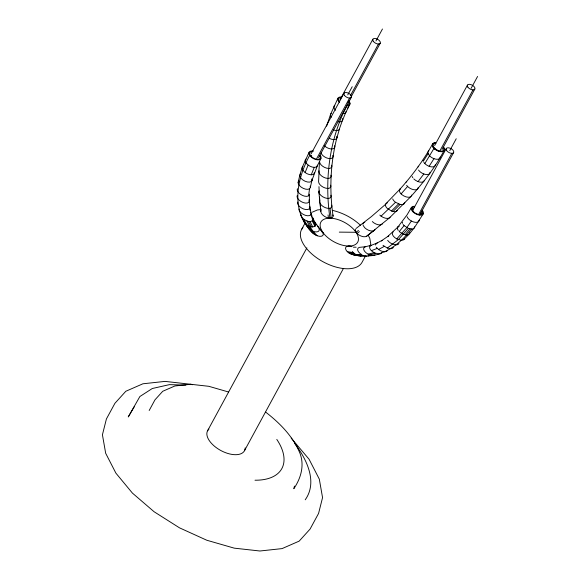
<?xml version="1.0" encoding="UTF-8"?>
<svg xmlns="http://www.w3.org/2000/svg" width="580" height="580" viewBox="0 0 580 580"><rect width="100%" height="100%" fill="white"/><g stroke="black" fill="none" stroke-linecap="round" stroke-linejoin="round"><path stroke-width="0.87" d="M308.603 195.793L309.517 188.783M298.113 182.62L299.751 175.414M310.38 187.166L312.018 179.967M336.965 137.416C330.419 163.002 329.23 189.877 333.072 215.992M319.072 170.766L318.594 181.7A6.713 3.538 28.5 0 0 325.445 188.079A6.713 3.538 28.5 0 0 330.673 185.179M338.046 121.684A6.713 3.538 28.5 0 0 342.439 120.582L342.671 119.661A6.713 3.538 28.5 0 0 342.483 118.596M346.158 111.418L342.439 120.582M332.884 214.919A6.713 3.538 28.5 0 1 331.216 218.036L329.933 218.174C324.865 183.041 328.425 146.167 343.019 113.607A6.713 3.538 28.5 0 0 345.926 112.331L350.037 103.668A6.713 3.538 28.5 0 0 349.254 101.442M294.473 486.098L293.828 488.686C300.824 478.391 304.558 465.798 300.128 453.698C293.219 436.602 280.046 423.313 265.727 412.155M370.142 246.13L370.736 243.781L369.772 238.293L368.14 235.125M375.499 245.014L376.362 243.397L382.133 240.33L387.745 236.495L398.315 226.613M411.379 196.004C423.98 181.757 435.95 166.547 444.526 149.553M326.605 126.179L330.636 114.195L337.995 98.194M336.741 138.33L339.373 129.268M299.983 174.5L302.332 167.156L309.125 152.228M311.786 180.88L317.195 166.097L320.928 158.615M342.671 119.661L339.604 128.347A6.713 3.538 28.5 0 1 333.384 129.913M302.963 166.453A6.713 3.538 28.5 0 0 302.883 170.295L305.102 172.535L308.154 165.09A6.713 3.538 28.5 0 0 317.427 165.184M311.235 174.805L314.287 167.366M343.019 113.607L346.898 105.85A6.713 3.538 28.5 0 0 349.805 104.581M347.71 108.315L350.037 103.668M149.183 410.502L154.969 399.845L162.719 391.29L174.87 385.983L190.588 384.279M340.054 99.68L372.867 39.244M311.177 153.715L343.991 93.278M375.992 40.904L382.459 29M347.775 94.866L352.198 86.725M350.501 95.475L378.435 44.029M316.738 158.5L349.559 98.063M347.869 102.877L349.16 100.492M350.023 98.904L380.248 43.232M318.558 157.709L351.371 97.266M301.556 229.549L305.298 222.655M207.567 430.788L306.885 247.863M244.463 450.74L343.353 268.605M365.393 256.135L362.072 262.262A34.394 18.125 28.5 0 1 321.313 260.782A34.394 18.125 28.5 0 1 302.934 227.599M434.645 145.536L467.458 85.1M471.105 88.37L477.572 76.466M440.205 150.321L473.019 89.885M442.025 149.531L474.839 89.088M446.266 148.567L412.59 210.598A4.198 2.211 28.5 0 1 412.982 210.156M449.768 150.655L456.228 138.75M418.586 214.585L451.827 153.352M414.678 206.806A5.872 3.096 28.5 0 0 412.619 210.663A5.872 3.096 28.5 0 0 419.92 214.614L453.647 152.554M305.225 499.793C318.087 481.697 306.305 458.642 294.553 443.229M432.491 144.087C423.451 160.551 412.119 175.667 399.576 189.617M433.042 147.226L434 148.386L424.828 163.567A6.713 3.538 28.5 0 0 431.498 166.873A6.713 3.538 28.5 0 0 435.363 164.734M134.197 406.848L128.26 416.94L139.874 396.524L152.293 388.506L169.425 384.641L185.803 385.091M411.394 207.517L407.153 214.723L397.677 227.317M423.204 213.904L414.374 227.722L409.487 233.696M428.794 150.938A6.713 3.538 28.5 0 0 428.12 153.62L423.277 161.254L423.088 160.181M429.142 166.3L433.985 158.666M411.387 221.038L406.805 227.65L396.749 238.917A6.713 3.538 28.5 0 1 393.146 231.913M418.071 181.612L423.828 173.964M403.122 224.482L404.079 225.635L399.185 231.608L403.499 234.342L406.58 234.965A6.713 3.538 28.5 0 0 409.719 232.783M414.606 226.809A6.713 3.538 28.5 0 1 411.466 228.991L408.392 228.368L398.337 239.642L387.324 248.059L383.01 245.325M405.094 234.798L409.98 228.825M411.466 228.991C404.311 238.394 395.408 246.696 384.627 251.749C379.45 253.373 373.404 257.368 368.075 254.149A6.713 3.538 28.5 0 1 365.465 246.71L359.426 247.363A6.713 3.538 28.5 0 0 362.043 254.801C357.157 254.323 351.031 255.497 347.26 251.633A6.713 3.538 28.5 0 1 348.66 246.065L352.053 246.543M401.084 193.916L407.602 186.456A6.713 3.538 28.5 0 0 414.272 189.769A6.713 3.538 28.5 0 0 418.129 187.623M302.615 218.225C305.138 220.53 309.988 223.213 312.917 220.313A6.713 3.538 28.5 0 0 312.366 217.174L315.085 222.553L323.161 233.117A6.713 3.538 28.5 0 1 317.137 235.748C310.974 233.044 307.291 226.7 303.782 221.299L307.784 227.396L312.823 233.015M304.377 222.452L300.882 214.846C302.107 220.233 308.959 230.572 315.636 225.692A6.713 3.538 28.5 0 0 314.128 221.4M418.006 166.931L418.637 166.235M385.635 203.971L400.207 188.92A6.713 3.538 28.5 0 0 403.81 195.931A6.713 3.538 28.5 0 0 411.611 195.083M406.094 182.156L406.725 181.46M355.475 229.143A6.713 3.538 28.5 0 0 356.026 232.283L356.983 233.436A6.713 3.538 28.5 0 0 366.647 236.219L374.985 229.781M442.671 151.605L444.295 150.466M381.502 241.026L382.133 240.33M410.749 196.7L389.477 217.855L366.647 236.219M403.687 239.692L408.857 234.393M404.782 202.369A6.713 3.538 28.5 0 1 400.157 204.392L395.509 202.282L381.075 216.159L379.813 215.071M385.403 204.892A6.713 3.538 28.5 0 0 387.143 208.271L391.457 211.004L398.561 203.935M391.457 211.004L393.044 211.461L400.157 204.392M356.106 228.44L371.432 216.572L387.259 202.84M358.462 230.463L356.026 232.283L339.3 232.123M356.983 233.436L359.419 231.623M376.282 247.232L378.493 249.472L384.272 246.406M434.137 142.956L434.21 142.919A6.713 3.538 28.5 0 1 435.493 142.781M312.286 212.186L317.369 209.967L320.892 209.583M387.745 236.495L388.738 236.06M365.465 246.71L371.454 245.238L377.355 242.962M371.454 245.238A6.713 3.538 28.5 0 0 371.338 250.669L377.239 248.392M443.664 151.17L443.758 151.133A6.684 3.524 28.5 0 0 443.845 147.298M368.075 254.149L374.064 252.677L378.726 254.025A6.713 3.538 28.5 0 0 381.633 252.749M369.663 254.867L375.651 253.402M435.529 142.832L433.216 143.354A6.713 3.538 28.5 0 0 434.094 148.35A6.713 3.538 28.5 0 0 441.489 151.706L440.017 151.532A6.684 3.524 28.5 0 1 433.18 147.197A6.684 3.524 28.5 0 1 434.246 142.941M442.772 151.554L439.901 151.576M331.658 205.124A6.713 3.538 28.5 0 1 329.991 208.242L328.708 208.387A6.713 3.538 28.5 0 1 321.914 205.581A6.713 3.538 28.5 0 1 319.805 200.731L319.536 197.12M353.387 247.189L356.156 247.218M349.986 253.649C357.541 256.693 366.074 256.469 374.02 255.352A6.713 3.538 28.5 0 0 375.013 254.917M372.737 255.49L374.02 255.352M311.677 155.389L309.669 155.375C299.679 173.869 293.393 196.75 301.658 217.065M320.812 208.742L321.037 210.525A6.713 3.538 28.5 0 0 328.447 218.015L329.933 218.174M366.705 256.142L351.574 254.366M353.162 254.823L360.658 255.976A6.713 3.538 28.5 0 0 362.935 255.403M348.66 246.065L350.559 246.377M347.26 251.633L353.271 252.619L355.997 254.635L359.172 255.809M348.515 252.713L354.525 253.699M356.57 254.954L357.838 255.164M332.383 210.337C342.852 212.817 352.691 217.964 360.535 225.344M387.324 248.059L390.405 248.682A6.713 3.538 28.5 0 0 393.312 247.413M228.295 391.921L208.814 386.309L165.068 381.393L142.926 383.786L125.816 391.268L114.905 403.317L106.401 418.977L102.428 434.783L105.669 453.255L115.899 473.149L132.421 493.101L154.106 511.748L179.488 527.829L206.821 540.248L234.255 548.151L259.92 551L282.054 548.608L299.164 541.125L310.075 529.076L318.579 513.416L322.552 497.618L319.312 479.138L309.082 459.244L291.204 438.132M190.726 384.243L192.437 384.736M408.392 228.368L404.079 225.635M396.749 238.917L401.418 240.265A6.713 3.538 28.5 0 0 404.325 238.989M374.064 252.677L371.338 250.669M434 148.386L435.254 149.466M308.154 165.09L305.935 162.857A6.713 3.538 28.5 0 1 306.022 159.014M308.741 228.549L314.077 234.095M321.871 231.703L323.161 233.117M317.137 235.748L313.055 231.282L309.647 226.345L306.929 220.958M315.549 235.03L311.474 230.564L308.067 225.62M310.684 230.064L307.197 226.243L307.008 225.17M423.871 162.407L424.828 163.567M418.557 170.071L419.514 171.231A6.713 3.538 28.5 0 0 426.184 174.544A6.713 3.538 28.5 0 0 430.041 172.398M406.645 185.303L407.602 186.456M352.314 251.466L353.271 252.619M346.898 105.85L346.521 105.292A5.872 3.096 28.5 0 0 349.102 102.443M359.665 254.489L360.658 255.976M428.12 153.62L429.671 155.933A6.713 3.538 28.5 0 0 436.334 159.246A6.713 3.538 28.5 0 0 440.198 157.1M412.206 176.566L412.8 177.719M363.131 225.388L364.682 227.701A6.713 3.538 28.5 0 0 374.346 230.485M315.636 225.692L312.917 220.313L310.909 214.52M312.286 221.009L315.005 226.396M310.01 221.582L312.729 226.969M308.524 221.415L311.243 226.802M303.876 219.305C306.37 223.532 307.944 229.535 313.055 231.282A6.713 3.538 28.5 0 0 318.775 231.014A6.713 3.538 28.5 0 0 317.536 226.338M310.641 212.207L312.076 216.34M309.437 206.98L310.169 210.496M402.339 222.256L402.527 223.329M329.991 208.242L331.216 218.036M328.062 214.912L328.447 218.015M320.254 204.29L320.479 206.074M320.805 211.439L318.84 191.712M309.851 207.444L309.292 200.956L309.466 194.177A6.713 3.538 28.5 0 1 302.455 195.417A6.713 3.538 28.5 0 1 297.431 188.71M318.964 186.622L319.268 193.502M245.18 447.876A20.974 11.049 28.5 0 1 221.408 450.827A20.974 11.049 28.5 0 1 208.938 429.077M327.337 123.801A6.713 3.538 28.5 0 1 327.562 122.88M331.187 117.341A6.713 3.538 28.5 0 1 331.267 113.499M331.658 165.206A6.713 3.538 28.5 0 1 326.431 168.106A6.713 3.538 28.5 0 1 319.58 161.726L318.84 171.68A6.713 3.538 28.5 0 0 325.692 178.06A6.713 3.538 28.5 0 0 330.919 175.16M332.891 155.368A6.713 3.538 28.5 0 1 328.454 158.463A6.713 3.538 28.5 0 1 321.001 152.96M387.534 250.48A6.713 3.538 28.5 0 1 378.493 249.472M335.631 110.251A6.713 3.538 28.5 0 1 334.754 105.255M297.808 201.978A6.713 3.538 28.5 0 0 303.63 209.003A6.713 3.538 28.5 0 0 309.662 206.371L310.952 212.534A6.713 3.538 28.5 0 1 305.725 215.426A6.713 3.538 28.5 0 1 298.867 209.054M336.784 136.344A6.713 3.538 28.5 0 1 329.164 138.257M309.104 199.882A6.713 3.538 28.5 0 1 303.079 202.514A6.713 3.538 28.5 0 1 297.257 195.489M310.191 186.1A6.713 3.538 28.5 0 1 303.362 188.406A6.713 3.538 28.5 0 1 298.976 181.004M311.83 178.894A6.713 3.538 28.5 0 1 305 181.199A6.713 3.538 28.5 0 1 300.614 173.804M330.919 195.192A6.713 3.538 28.5 0 1 324.887 197.823A6.713 3.538 28.5 0 1 319.065 190.798M322.567 231.964A20.974 11.049 28.5 0 0 355.772 244.274A20.974 11.049 28.5 0 0 339.554 220.124A20.974 11.049 28.5 0 0 322.567 231.964A6.713 3.538 28.5 0 0 320.356 229.724M421.986 210.757A5.872 3.096 28.5 0 1 419.92 214.614M314.375 172.623A6.713 3.538 28.5 0 1 305.102 172.535M398.228 230.456A6.713 3.538 28.5 0 1 399.301 226.178M419.188 220.19A6.713 3.538 28.5 0 1 413.772 222.017A6.713 3.538 28.5 0 1 407.109 216.71M368.981 255.57A6.713 3.538 28.5 0 1 367.988 256.005M350.146 246.232A6.713 3.538 28.5 0 1 351.741 246.688M422.653 210.765A6.713 3.538 28.5 0 1 420.297 215.173A6.713 3.538 28.5 0 1 411.945 210.656A6.713 3.538 28.5 0 1 414.301 206.248M398.917 243.571A6.713 3.538 28.5 0 1 396.01 244.847L392.935 244.224A6.713 3.538 28.5 0 1 387.665 240.33M334.602 145.732A6.713 3.538 28.5 0 1 331.651 148.987A6.713 3.538 28.5 0 1 324.263 145.631M339.503 102.493A6.713 3.538 28.5 0 1 340.91 96.925L341.279 97.484A5.872 3.096 28.5 0 0 339.22 101.348M276.805 439.415A62.075 32.712 28.5 0 1 254.997 480.218M312.402 151.518A5.872 3.096 28.5 0 0 310.344 155.375A5.872 3.096 28.5 0 0 317.644 159.326A5.872 3.096 28.5 0 0 319.711 155.469L320.377 155.476A6.713 3.538 28.5 0 1 317.543 159.862A6.713 3.538 28.5 0 1 309.234 154.599A6.713 3.538 28.5 0 1 313.519 151.126M395.509 202.282A6.713 3.538 28.5 0 1 392.696 198.889M420.116 214.013A4.198 2.211 28.5 0 1 419.572 215.02M424.06 180.96A6.713 3.538 28.5 0 1 413.757 178.879M390.115 217.159A6.713 3.538 28.5 0 1 381.075 216.159M397.445 210.359A6.713 3.538 28.5 0 1 393.044 211.461M382.611 223.648A6.713 3.538 28.5 0 1 372.309 221.567M362.942 224.315A6.713 3.538 28.5 0 1 364.798 222.27M411.67 209.184A5.872 3.096 28.5 0 1 413.656 208.684M420.964 212.635A5.872 3.096 28.5 0 1 421.646 214.578M443.171 147.291A5.872 3.096 28.5 0 1 441.112 151.148A5.872 3.096 28.5 0 1 433.804 147.197A5.872 3.096 28.5 0 1 435.87 143.34M344.339 95.243A4.198 2.211 28.5 0 0 350.98 97.708A4.198 2.211 28.5 0 0 347.732 92.872A4.198 2.211 28.5 0 0 344.339 95.243M446.614 150.532A4.198 2.211 28.5 0 0 453.255 152.989A4.198 2.211 28.5 0 0 450.007 148.161A4.198 2.211 28.5 0 0 446.614 150.532M467.806 87.065A4.198 2.211 28.5 0 0 474.44 89.53A4.198 2.211 28.5 0 0 471.199 84.694A4.198 2.211 28.5 0 0 467.806 87.065M373.215 41.209A4.198 2.211 28.5 0 0 379.857 43.674A4.198 2.211 28.5 0 0 376.608 38.838A4.198 2.211 28.5 0 0 373.215 41.209"/></g></svg>
